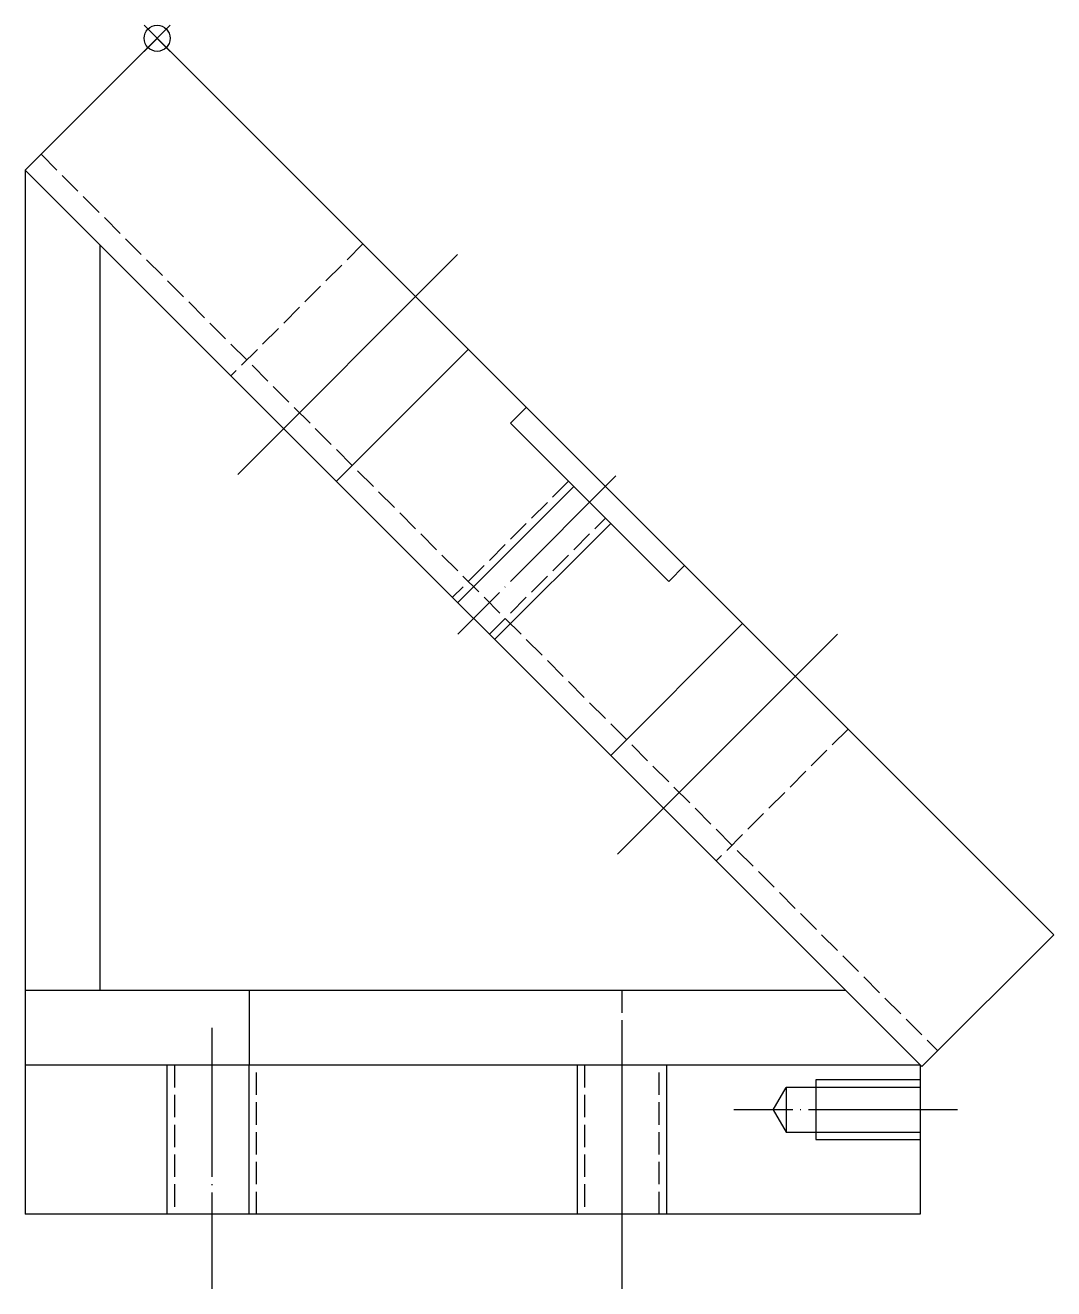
# Model space of a CAD drawing. Extents: x 357 to 495, y 576 to 745.
import ezdxf

# ---------------------------------------------------------------- set-up
doc = ezdxf.new("R2010")
doc.units = 0
doc.header["$MEASUREMENT"] = 0
doc.linetypes.add('CENTER', pattern=[22, 20, -1, 0, -1])
doc.linetypes.add('DASHED', pattern=[4, 3, -1])
doc.layers.get('0').update_dxf_attribs({"linetype": 'CONTINUOUS'})
doc.layers.add('$PARTREF_BOM', color=7, linetype='CONTINUOUS')
doc.styles.get("Standard").update_dxf_attribs({"font": 'txt.shx', "bigfont": 'chineset.shx'})

# ---------------------------------------------------------------- blocks, each defined once
blk = doc.blocks.new('PARTREF')
at = {"layer": '$PARTREF_BOM', "color": 2}
for p, q in [((-1.75, -1.75), (1.75, 1.75)), ((-1.75, 1.75), (1.75, -1.75))]:
    blk.add_line(p, q, dxfattribs=at)
blk.add_circle((0, 0), 1.75, dxfattribs=at)
at = {"layer": '$PARTREF_BOM', "color": 2, "flags": 1}
for tag, p in [('TAG5', (-16.09, -4.95)), ('TAG10', (-5.65, -5)), ('TAG15', (5.59, -4.74)), ('TAG4', (-16.09, -8.95)), ('TAG9', (-5.65, -9)), ('TAG14', (5.59, -8.74)), ('TAG3', (-16.09, -12.95)), ('TAG8', (-5.65, -13)), ('TAG13', (5.59, -12.74)), ('TAG2', (-16.09, -16.95)), ('TAG7', (-5.65, -17)), ('TAG12', (5.59, -16.74)), ('TAG1', (-16.09, -20.95)), ('TAG6', (-5.65, -21)), ('TAG11', (5.59, -20.74))]:
    blk.add_attdef(tag, p, '', height=2.5, dxfattribs=at)

msp = doc.modelspace()

# ---------------------------------------------------------------- linework, layer by layer
at = {"color": 7, "linetype": 'CONTINUOUS'}
for p, q in [((374.53, 743.69), (356.85, 726.01)), ((374.53, 743.69), (494.74, 623.48)), ((356.85, 726.01), (356.85, 586.01)), ((356.85, 726.01), (477.06, 605.8)), ((366.85, 716.01), (366.85, 616.01)), ((414.82, 714.68), (385.35, 685.21)), ((416.25, 701.97), (398.57, 684.29)), ((421.91, 692.07), (443.12, 670.86)), ((430.39, 683.58), (414.84, 668.03)), ((419.78, 663.08), (435.34, 678.63)), ((453.02, 665.2), (435.34, 647.52)), ((465.74, 663.77), (436.26, 634.29)), ((494.74, 623.48), (477.06, 605.8)), ((466.85, 616.01), (356.85, 616.01)), ((386.85, 616.01), (386.85, 606.01)), ((436.85, 611.01), (436.85, 576.01)), ((476.85, 606.01), (356.85, 606.01)), ((375.85, 606.01), (375.85, 586.01)), ((386.85, 586.01), (386.85, 606.01)), ((430.85, 606.01), (430.85, 586.01)), ((442.85, 586.01), (442.85, 606.01)), ((476.85, 606.01), (476.85, 586.01)), ((462.85, 604.01), (462.85, 596.01)), ((476.85, 604.01), (462.85, 604.01)), ((457.12, 600.01), (458.85, 603.01)), ((458.85, 603.01), (458.85, 597.01)), ((476.85, 603.01), (458.85, 603.01)), ((457.12, 600.01), (458.85, 597.01)), ((458.85, 597.01), (476.85, 597.01)), ((462.85, 596.01), (476.85, 596.01)), ((476.85, 586.01), (356.85, 586.01))]:
    msp.add_line(p, q, dxfattribs=at)
at = {"color": 3, "linetype": 'DASHED'}
for p, q in [((358.97, 728.13), (479.18, 607.92)), ((402.11, 716.11), (384.43, 698.43)), ((424.03, 694.19), (421.91, 692.07)), ((429.68, 684.29), (414.13, 668.73)), ((419.08, 663.78), (434.63, 679.34)), ((445.24, 672.98), (443.12, 670.86)), ((467.16, 651.06), (449.48, 633.38)), ((436.85, 616.01), (436.85, 606.01)), ((376.85, 606.01), (376.85, 586.01)), ((387.85, 586.01), (387.85, 606.01)), ((431.85, 606.01), (431.85, 586.01)), ((441.85, 586.01), (441.85, 606.01))]:
    msp.add_line(p, q, dxfattribs=at)
at = {"color": 1, "linetype": 'CENTER'}
for p, q in [((436.05, 685), (414.84, 663.78)), ((381.85, 611.01), (381.85, 576.01)), ((481.85, 600.01), (451.85, 600.01))]:
    msp.add_line(p, q, dxfattribs=at)

# ---------------------------------------------------------------- block references
at = {"color": 7}
msp.add_blockref('PARTREF', (374.53, 743.69), dxfattribs=at)

doc.saveas('drawing.dxf')
